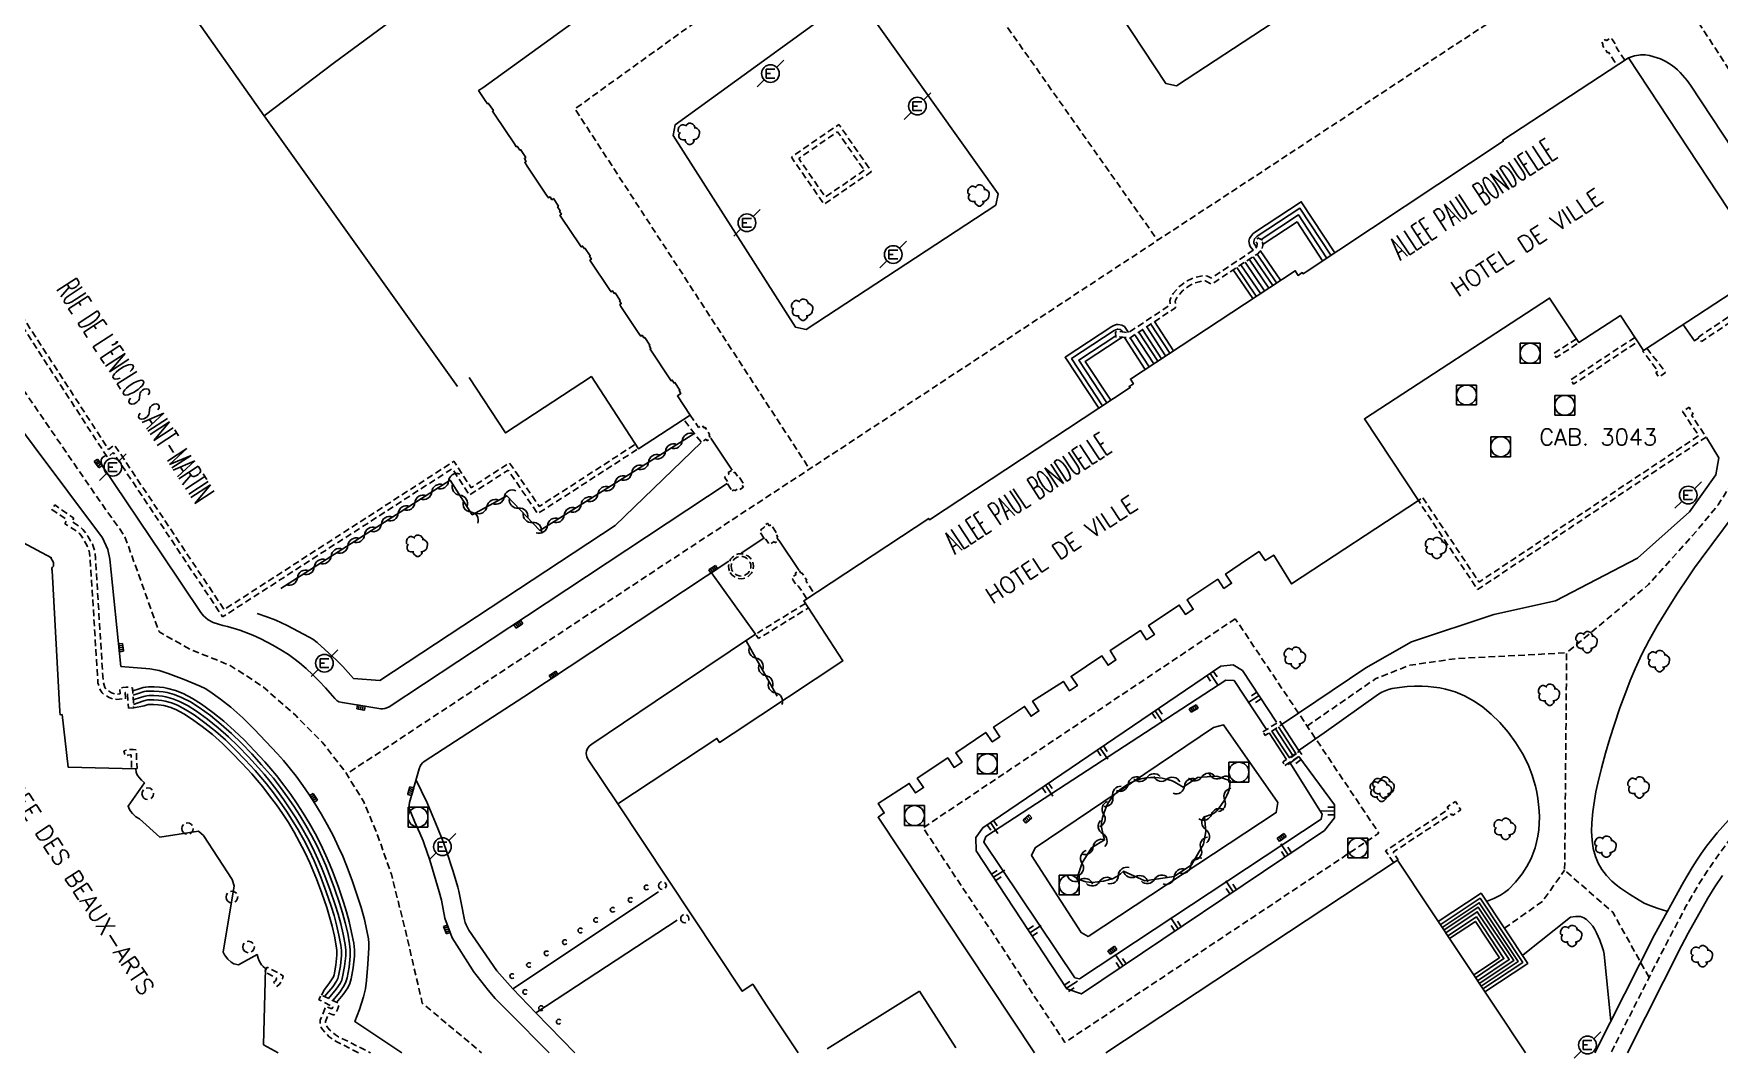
# Model space of a CAD drawing. Header units: millimetres. Extents: x 80000 to 81000, y 144000 to 145000.
# Drawn here: x 80402.8 to 80529.8, y 143999.6 to 144076.8 of the extents above; entities that cross this region are included whole.
import ezdxf
from ezdxf.enums import TextEntityAlignment as Align

# ---------------------------------------------------------------- set-up
doc = ezdxf.new("R2010")
doc.units = ezdxf.units.MM
doc.linetypes.add('DASHED', pattern=[0.75, 0.5, -0.25])
doc.layers.get('0').update_dxf_attribs({"linetype": 'CONTINUOUS'})
for name, color, linetype in [('W0001', 6, 'DASHED'), ('W0008', 7, 'CONTINUOUS'), ('W0100', 7, 'CONTINUOUS'), ('W0112', 1, 'DASHED'), ('W0211', 2, 'CONTINUOUS'), ('W0300', 7, 'CONTINUOUS'), ('W0310', 3, 'CONTINUOUS'), ('W0400', 7, 'CONTINUOUS'), ('W0420', 7, 'CONTINUOUS'), ('W0471', 7, 'CONTINUOUS'), ('W0984', 7, 'CONTINUOUS'), ('W0989', 7, 'CONTINUOUS')]:
    doc.layers.add(name, color=color, linetype=linetype)
doc.styles.get("Standard").update_dxf_attribs({"font": 'romans.shx', "width": 0.85})

# ---------------------------------------------------------------- blocks, each defined once
blk = doc.blocks.new('T300')
for p, q in [((-0.8, 0.51), (-0.86, 0.34)), ((-0.86, 0.34), (-0.86, 0.17)), ((-0.86, 0.17), (-0.74, 0.06)), ((-0.69, 0.63), (-0.8, 0.51)), ((-0.8, -0.06), (-0.74, 0.06)), ((-0.74, 0.06), (-0.69, 0.11)), ((-0.57, 0.69), (-0.69, 0.63)), ((-0.46, 0.69), (-0.57, 0.69)), ((-0.29, 0.63), (-0.46, 0.69)), ((-0.29, 0.63), (-0.17, 0.74)), ((-0.23, 0.57), (-0.29, 0.63)), ((-0.17, 0.74), (-0.06, 0.8)), ((-0.06, 0.8), (0.06, 0.8)), ((0.06, 0.8), (0.23, 0.74)), ((0.23, 0.74), (0.34, 0.63)), ((0.34, 0.63), (0.4, 0.51)), ((0.46, 0.46), (0.34, 0.46)), ((0.4, 0.51), (0.4, 0.46)), ((0.57, 0.4), (0.46, 0.46)), ((0.57, 0.4), (0.69, 0.29)), ((0.69, 0.29), (0.74, 0.17)), ((0.74, 0.06), (0.69, -0.17)), ((0.74, 0.17), (0.74, 0.06)), ((-0.8, -0.17), (-0.8, -0.06)), ((-0.8, -0.23), (-0.8, -0.17)), ((-0.74, -0.34), (-0.8, -0.23)), ((-0.69, -0.4), (-0.74, -0.34)), ((-0.51, -0.46), (-0.69, -0.4)), ((-0.4, -0.46), (-0.51, -0.46)), ((-0.4, -0.46), (-0.34, -0.46)), ((-0.34, -0.46), (-0.34, -0.4)), ((-0.34, -0.51), (-0.34, -0.46)), ((-0.29, -0.63), (-0.34, -0.51)), ((-0.17, -0.74), (-0.29, -0.63)), ((-0.06, -0.8), (-0.17, -0.74)), ((0.06, -0.8), (-0.06, -0.8)), ((0.17, -0.74), (0.06, -0.8)), ((0.23, -0.69), (0.17, -0.74)), ((0.29, -0.46), (0.23, -0.46)), ((0.29, -0.63), (0.23, -0.69)), ((0.46, -0.4), (0.29, -0.46)), ((0.34, -0.51), (0.29, -0.63)), ((0.34, -0.51), (0.34, -0.46)), ((0.57, -0.34), (0.46, -0.4)), ((0.63, -0.29), (0.57, -0.34)), ((0.69, -0.17), (0.63, -0.29))]:
    blk.add_line(p, q)
blk = doc.blocks.new('T420')
for p, q in [((0.75, 0.75), (-0.75, 0.75)), ((-0.75, 0.75), (-0.75, -0.75)), ((0.75, 0.75), (0.75, -0.75)), ((0.75, -0.75), (-0.75, -0.75))]:
    blk.add_line(p, q)
blk.add_ellipse((0, 0), major_axis=(-0.53, 0.53), ratio=1, start_param=3.926991, end_param=10.210176)
blk = doc.blocks.new('T400')
for p, q in [((-0.15, 0.3), (0.15, 0.3)), ((-0.15, -0.25), (-0.15, 0.3)), ((-0.15, 0.15), (0.15, 0.15)), ((-0.15, 0), (0.15, 0)), ((0.15, 0.3), (0.15, -0.25)), ((-0.15, -0.15), (0.15, -0.15)), ((-0.15, -0.25), (-0.15, -0.3)), ((-0.15, -0.3), (0.15, -0.3)), ((0.15, -0.3), (0.15, -0.25))]:
    blk.add_line(p, q)
blk = doc.blocks.new('T471')
for p, q in [((-0.333334, 0.333334), (-0.333334, -0.333334)), ((-0.333334, 0.333334), (0.333334, 0.333334)), ((-0.333334, 0), (0, 0)), ((0.500001, 0.500001), (1.000002, 1.000002)), ((-0.500001, -0.500001), (-1.000002, -1.000002)), ((-0.333334, -0.333334), (0.333334, -0.333334))]:
    blk.add_line(p, q)
blk.add_ellipse((0, 0), major_axis=(0.471405, 0.471405), ratio=1, start_param=5.4977871438, end_param=11.780972451)
blk = doc.blocks.new('t211o')
at = {"color": 0, "linetype": 'Continuous'}
for p, q in [((-0.29, 0.5), (-0.29, 0)), ((0, 1), (0, 0)), ((0.29, 0.5), (0.29, 0))]:
    blk.add_line(p, q, dxfattribs=at)
blk = doc.blocks.new('t310o')
at = {"color": 0, "linetype": 'Continuous'}
for centre, start, end in [((-0.5, 0.38), 216.8699, 323.1304), ((0.5, -0.37), 36.8699, 143.1303)]:
    blk.add_arc(centre, 0.625, start, end, dxfattribs=at)

msp = doc.modelspace()

# ---------------------------------------------------------------- linework, layer by layer
at = {"layer": 'W0001', "flags": 128}
for points in [[(80431.04, 144136.78), (80437.41, 144131.71), (80444.26, 144122.43), (80487.45, 144061.2)], [(80542.66, 144055.11), (80523.52, 144084.9), (80564.22, 144111.38), (80566.36, 144112.41), (80568.38, 144113.05), (80570.33, 144113.39), (80572.43, 144113.35), (80574.27, 144113.17), (80576.6, 144112.6), (80578.78, 144111.59), (80581.37, 144109.98), (80582.68, 144108.91), (80588.08, 144105.39), (80590.12, 144100.4), (80592.74, 144096.87), (80601.95, 144086.09), (80604.53, 144078.94), (80618.26, 144074.44), (80620.96, 144072.9), (80623.5, 144071.06), (80626.36, 144068.83), (80629.44, 144065.93), (80631.78, 144063.31), (80634.92, 144059.53), (80647.29, 144045.73), (80653.05, 144039.15), (80658.87, 144032.51), (80665.88, 144024.64), (80668.12, 144022.15), (80669.34, 144020.33), (80670.66, 144017.87), (80671.64, 144015.43), (80672.54, 144013.1), (80673.78, 144009.54), (80674.92, 144007.18), (80676.54, 144004.47), (80678.95, 144002.66), (80685.99, 144000)], [(80513.22, 144078.13), (80493.49, 144107.11), (80443.55, 144071.1), (80461.22, 144043.97)], [(80524.47, 144005.67), (80521.73, 144010.58), (80518.11, 144013.75), (80518.26, 144030.12), (80524.42, 144035.26), (80527.75, 144038.95), (80529.67, 144041.27), (80531.68, 144044.41), (80534.47, 144049.83), (80597.94, 144090.78)], [(80523.52, 144084.9), (80450.66, 144037.03), (80426.34, 144020.99)], [(80381.98, 144075.89), (80389.75, 144068.9), (80396.53, 144057.88), (80407.67, 144041.69), (80409.64, 144038.9), (80412.23, 144031.7), (80414.62, 144030.35), (80417.59, 144029.17), (80420, 144027.6), (80422.53, 144025.39), (80424.52, 144023.39), (80426.21, 144021.21), (80427.65, 144018.89), (80428.71, 144016.32), (80429.72, 144013.44), (80430.78, 144009.2), (80432.05, 144003.73), (80436.52, 144000)], [(80620.51, 144075.93), (80593.41, 144057.98), (80570.62, 144043.23), (80553.77, 144032.11), (80542.97, 144025.07), (80536.4, 144020.82), (80534.24, 144019.46), (80532.84, 144018.44), (80531.74, 144017.49), (80530.38, 144015.84), (80529.3, 144014.33), (80528.3, 144012.83), (80527.2, 144010.93), (80525.16, 144007.03), (80521.61, 144000)], [(80498.71, 144024.61), (80503.88, 144028.18), (80506.45, 144029.19), (80509.93, 144029.69), (80518.26, 144030.12)], [(80513.57, 144009.37), (80516.43, 144011.39), (80518.11, 144013.75)]]:
    msp.add_lwpolyline(points, dxfattribs=at)
msp.add_lwpolyline([(80493.3, 144032.69), (80469.78, 144016.94), (80480.46, 144000.77), (80504.12, 144016.53)], close=True, dxfattribs=at)
at = {"layer": 'W0008', "flags": 128}
for points in [[(80503.27, 144082.31), (80488.88, 144072.84), (80488.07, 144073.01), (80477.83, 144088.55), (80477.99, 144089.38), (80491.51, 144098.97), (80492.31, 144098.82), (80503.41, 144083.12)], [(80475.44, 144064.69), (80475.25, 144063.86), (80460.97, 144054.47), (80460.17, 144054.65), (80450.95, 144069.1), (80451.11, 144069.91), (80464.23, 144079.44), (80465.03, 144079.28)], [(80482.22, 144008.74), (80482.22, 144008.74), (80481.68, 144009.05), (80477.95, 144014.85), (80478.23, 144015.44), (80491.65, 144024.5), (80492.4, 144024.71), (80496.5, 144018.86), (80496.38, 144018.09)]]:
    msp.add_lwpolyline(points, close=True, dxfattribs=at)
for points in [[(80522.92, 144074.96), (80523.38, 144075.1), (80523.84, 144075.18), (80524.17, 144075.18), (80524.5, 144075.13), (80525.34, 144074.87), (80525.69, 144074.7), (80526.05, 144074.47), (80526.4, 144074.22), (80526.61, 144074.05), (80526.8, 144073.85), (80527.33, 144073.24), (80527.58, 144072.9), (80533.25, 144064.33)], [(80500.79, 144060.26), (80498.27, 144064.11), (80494.74, 144061.79), (80494.62, 144061.69), (80494.46, 144061.5), (80494.37, 144061.34), (80494.33, 144061.14), (80494.36, 144060.89), (80494.43, 144060.74), (80494.64, 144060.46)], [(80500.49, 144060.07), (80498.17, 144063.62), (80494.95, 144061.51), (80494.87, 144061.44), (80494.75, 144061.3), (80494.71, 144061.22), (80494.69, 144061.12), (80494.7, 144060.99), (80494.74, 144060.92), (80494.9, 144060.69)], [(80500.18, 144059.87), (80498.06, 144063.11), (80495.25, 144061.26)], [(80499.86, 144059.66), (80497.95, 144062.58), (80495.4, 144060.91), (80495.35, 144060.85)], [(80496.12, 144057.8), (80494.64, 144059.96)], [(80496.41, 144058), (80494.94, 144060.16)], [(80496.71, 144058.19), (80495.18, 144060.43)], [(80494.61, 144056.81), (80493.14, 144058.97)], [(80494.88, 144056.99), (80493.41, 144059.15)], [(80495.19, 144057.19), (80493.71, 144059.35)], [(80495.5, 144057.4), (80494.03, 144059.56)], [(80495.82, 144057.6), (80494.34, 144059.77)], [(80485.25, 144054.25), (80484.95, 144054.7), (80484.76, 144054.8), (80484.47, 144054.87), (80484.34, 144054.86), (80484.14, 144054.78), (80483.99, 144054.7), (80480.48, 144052.39), (80483.01, 144048.55)], [(80488.36, 144052.69), (80486.93, 144054.88)], [(80488.64, 144052.88), (80487.22, 144055.08)], [(80528.22, 144053.86), (80527.89, 144053.63), (80527.01, 144054.88)], [(80484.79, 144054.3), (80484.71, 144054.43), (80484.64, 144054.47), (80484.44, 144054.51), (80484.42, 144054.51), (80484.29, 144054.46), (80484.18, 144054.4), (80480.97, 144052.29), (80483.3, 144048.74)], [(80484.29, 144054.01), (80481.51, 144052.18), (80483.63, 144048.96)], [(80484.81, 144053.9), (80484.56, 144053.76), (80482, 144052.08), (80483.93, 144049.15)], [(80486.51, 144051.48), (80484.95, 144053.88)], [(80486.81, 144051.67), (80485.39, 144053.86)], [(80487.15, 144051.89), (80485.73, 144054.08)], [(80487.45, 144052.09), (80486.02, 144054.28)], [(80487.74, 144052.28), (80486.31, 144054.47)], [(80488.05, 144052.49), (80486.63, 144054.68)], [(80400.18, 144049.15), (80407.96, 144038.78), (80408.36, 144037.9), (80408.52, 144037.17), (80409.35, 144029.1), (80411.52, 144028.92), (80412.22, 144028.78), (80412.9, 144028.57), (80414.12, 144028.11), (80415.33, 144027.61), (80415.7, 144027.43), (80416.05, 144027.22), (80416.86, 144026.64), (80417.63, 144026.03), (80418.53, 144025.22), (80419.39, 144024.38), (80420.27, 144023.45), (80421.15, 144022.51), (80421.59, 144022.01), (80422.01, 144021.49), (80422.54, 144020.82), (80423.04, 144020.14), (80423.51, 144019.47), (80423.96, 144018.78), (80424.44, 144018), (80424.89, 144017.2), (80425.33, 144016.35), (80425.75, 144015.48), (80426.06, 144014.8), (80426.34, 144014.1), (80426.76, 144012.98), (80427.15, 144011.85), (80427.44, 144010.94), (80427.69, 144010.03), (80427.86, 144009.31), (80427.99, 144008.58), (80428.02, 144008.24), (80428.02, 144007.9), (80427.96, 144006.68), (80427.86, 144005.45), (80427.77, 144004.82), (80427.62, 144004.2), (80427.32, 144003.26), (80426.96, 144002.35), (80430.5, 144000)], [(80419.62, 144033.09), (80420.33, 144032.84), (80421.02, 144032.58), (80421.45, 144032.39), (80421.87, 144032.19), (80423.54, 144031.3), (80423.81, 144031.14), (80424.13, 144030.89), (80425.58, 144029.58), (80426.07, 144029.09), (80426.87, 144028.18), (80428.86, 144028.03), (80446.58, 144039.71), (80453.07, 144045.98)], [(80455.39, 144043.88), (80453.78, 144046.3)], [(80528.8, 144046.34), (80529.72, 144044.81), (80529.5, 144043.54), (80527.51, 144040.75), (80523.61, 144037.26), (80517.41, 144034.04), (80512.78, 144033.01), (80506.57, 144030.96), (80503.14, 144029), (80503.14, 144029), (80496.82, 144024.76)], [(80408.2, 144044.99), (80408.03, 144044.89), (80407.95, 144044.84), (80407.9, 144044.76), (80407.86, 144044.66), (80407.85, 144044.56), (80407.88, 144044.35), (80407.96, 144044.18), (80412.45, 144037.5), (80415.36, 144033.16), (80415.58, 144032.9), (80415.93, 144032.62), (80416.3, 144032.42), (80416.7, 144032.27), (80417.03, 144032.19), (80417.37, 144032.11), (80418.3, 144031.83), (80419.28, 144031.45), (80419.89, 144031.17), (80420.8, 144030.69), (80421.39, 144030.36), (80421.96, 144030), (80422.38, 144029.7), (80422.79, 144029.38), (80423.31, 144028.93), (80423.81, 144028.47), (80424.29, 144027.98), (80424.76, 144027.48), (80425.47, 144026.67), (80425.61, 144026.53), (80425.68, 144026.48), (80425.76, 144026.44), (80426.04, 144026.38), (80428.92, 144025.91), (80429.08, 144025.9), (80429.23, 144025.92), (80429.39, 144025.97), (80429.55, 144026.06), (80439.91, 144032.89), (80455.02, 144042.89)], [(80525.8, 144010.66), (80525.16, 144010.85), (80524.52, 144011.08), (80524.11, 144011.27), (80523.72, 144011.48), (80523, 144011.93), (80522.31, 144012.4), (80521.98, 144012.65), (80521.66, 144012.92), (80521.26, 144013.34), (80520.91, 144013.81), (80520.64, 144014.28), (80520.44, 144014.78), (80520.27, 144015.39), (80520.17, 144016.01), (80520.13, 144016.66), (80520.15, 144017.32), (80520.24, 144018.16), (80520.35, 144019), (80520.47, 144019.65), (80520.6, 144020.3), (80520.89, 144021.43), (80521.19, 144022.56), (80521.51, 144023.66), (80521.86, 144024.76), (80522.27, 144025.97), (80522.71, 144027.17), (80523.05, 144028.05), (80523.42, 144028.92), (80523.93, 144030.01), (80524.48, 144031.08), (80525.08, 144032.16), (80525.72, 144033.22), (80526.57, 144034.53), (80527.43, 144035.84), (80527.9, 144036.53), (80528.39, 144037.21), (80532.56, 144042.81)], [(80456.08, 144037.63), (80457.78, 144038.77)], [(80460.44, 144036.32), (80458.91, 144038.6)], [(80455.14, 144037.02), (80439.71, 144026.81), (80432.2, 144021.94), (80432.06, 144021.83), (80431.96, 144021.72), (80431.89, 144021.59), (80431.81, 144021.39), (80431.09, 144018.84), (80431.05, 144018.66), (80431.05, 144018.54), (80431.07, 144018.4), (80431.16, 144018.17), (80431.5, 144017.37), (80431.87, 144016.54), (80432.12, 144015.96), (80432.2, 144015.74), (80432.59, 144014.57), (80432.69, 144014.25), (80433.33, 144012.13), (80433.49, 144011.5), (80433.76, 144010.14), (80434.29, 144008.64), (80435.83, 144006.24), (80435.92, 144006.12), (80437.01, 144004.71), (80437.55, 144004.08), (80438.56, 144003.06), (80441.62, 144000)], [(80453.85, 144036.15), (80457.16, 144031.53), (80449.6, 144026.46), (80444.82, 144023.24), (80444.63, 144023.08), (80444.47, 144022.87), (80444.41, 144022.72), (80444.4, 144022.53), (80444.45, 144022.29), (80444.53, 144022.12), (80446.78, 144018.74)], [(80425.6, 144003.78), (80426.09, 144004.38), (80426.43, 144004.89), (80426.59, 144005.21), (80426.69, 144005.56), (80426.85, 144006.4), (80426.94, 144007.26), (80426.94, 144007.76), (80426.89, 144008.25), (80426.73, 144009.06), (80426.55, 144009.87), (80426.34, 144010.61), (80426.11, 144011.35), (80425.73, 144012.46), (80425.33, 144013.56), (80425.07, 144014.22), (80424.79, 144014.86), (80424.4, 144015.69), (80423.98, 144016.5), (80423.55, 144017.27), (80423.08, 144018.04), (80422.62, 144018.75), (80422.14, 144019.44), (80421.62, 144020.16), (80421.07, 144020.87), (80420.64, 144021.39), (80420.19, 144021.9), (80419.42, 144022.73), (80418.65, 144023.54), (80417.89, 144024.27), (80417.1, 144024.97), (80416.28, 144025.64), (80415.42, 144026.26), (80414.74, 144026.69), (80414.03, 144027.06), (80413.47, 144027.28), (80412.89, 144027.44), (80412.58, 144027.5), (80412.26, 144027.53), (80411.84, 144027.56), (80411.42, 144027.56), (80411.22, 144027.54), (80411.02, 144027.5), (80410.71, 144027.41), (80410.24, 144027.25)], [(80425.31, 144003.92), (80425.84, 144004.57), (80426.16, 144005.05), (80426.3, 144005.33), (80426.39, 144005.63), (80426.54, 144006.45), (80426.63, 144007.28), (80426.63, 144007.74), (80426.58, 144008.21), (80426.43, 144009), (80426.24, 144009.79), (80426.04, 144010.53), (80425.82, 144011.26), (80425.44, 144012.36), (80425.04, 144013.45), (80424.78, 144014.1), (80424.5, 144014.73), (80424.12, 144015.55), (80423.71, 144016.35), (80423.28, 144017.12), (80422.82, 144017.87), (80422.37, 144018.57), (80421.89, 144019.26), (80421.37, 144019.97), (80420.83, 144020.67), (80420.4, 144021.19), (80419.95, 144021.69), (80419.2, 144022.51), (80418.43, 144023.32), (80417.68, 144024.05), (80416.9, 144024.73), (80416.09, 144025.39), (80415.24, 144026.01), (80414.59, 144026.42), (80413.9, 144026.77), (80413.37, 144026.99), (80412.82, 144027.14), (80412.53, 144027.19), (80412.24, 144027.22), (80411.83, 144027.24), (80411.43, 144027.24), (80411.26, 144027.23), (80411.09, 144027.2), (80410.8, 144027.12), (80410.26, 144026.93)], [(80424.99, 144004.08), (80425.56, 144004.78), (80425.86, 144005.22), (80425.98, 144005.46), (80426.05, 144005.71), (80426.2, 144006.5), (80426.28, 144007.3), (80426.29, 144007.72), (80426.24, 144008.15), (80426.09, 144008.93), (80425.91, 144009.71), (80425.71, 144010.43), (80425.49, 144011.15), (80425.11, 144012.24), (80424.71, 144013.33), (80424.46, 144013.96), (80424.19, 144014.59), (80423.81, 144015.4), (80423.4, 144016.19), (80422.98, 144016.95), (80422.53, 144017.69), (80422.08, 144018.38), (80421.61, 144019.06), (80421.09, 144019.77), (80420.56, 144020.46), (80420.14, 144020.97), (80419.7, 144021.46), (80418.95, 144022.28), (80418.18, 144023.08), (80417.45, 144023.79), (80416.68, 144024.47), (80415.88, 144025.12), (80415.05, 144025.72), (80414.41, 144026.12), (80413.76, 144026.46), (80413.26, 144026.66), (80412.74, 144026.8), (80412.48, 144026.85), (80412.21, 144026.88), (80411.83, 144026.9), (80411.45, 144026.9), (80411.31, 144026.89), (80411.17, 144026.86), (80410.9, 144026.79), (80410.28, 144026.57)], [(80497.41, 144021.85), (80499.85, 144017.97), (80499.76, 144017.58), (80481.55, 144005.57), (80481.22, 144005.65), (80474.35, 144015.87), (80474.5, 144016.28), (80492.59, 144028.06), (80493.21, 144028.05), (80495.65, 144024.35)], [(80512.26, 144011.41), (80512.78, 144011.61), (80513.28, 144011.86), (80513.59, 144012.06), (80513.87, 144012.29), (80514.41, 144012.85), (80514.91, 144013.47), (80515.27, 144014.02), (80515.58, 144014.62), (80515.74, 144015.03), (80515.89, 144015.44), (80516, 144015.87), (80516.09, 144016.31), (80516.16, 144016.79), (80516.19, 144017.27), (80516.21, 144017.75), (80516.19, 144018.23), (80516.15, 144018.7), (80516.09, 144019.16), (80516.01, 144019.62), (80515.91, 144020.08), (80515.8, 144020.49), (80515.67, 144020.9), (80515.52, 144021.3), (80515.36, 144021.7), (80514.93, 144022.54), (80514.43, 144023.35), (80513.86, 144024.14), (80513.22, 144024.87), (80512.58, 144025.5), (80511.89, 144026.07), (80511.24, 144026.51), (80510.56, 144026.89), (80510.21, 144027.04), (80509.86, 144027.18), (80509.5, 144027.29), (80509.13, 144027.39), (80508.7, 144027.48), (80508.26, 144027.54), (80507.82, 144027.59), (80507.38, 144027.61), (80506.81, 144027.61), (80506.24, 144027.58), (80505.67, 144027.52), (80505.11, 144027.43), (80504.84, 144027.37), (80504.58, 144027.27), (80504.33, 144027.15), (80504.09, 144027.01), (80500, 144024.1), (80498.12, 144022.79)], [(80424.69, 144004.22), (80425.3, 144004.97), (80425.58, 144005.38), (80425.68, 144005.58), (80425.74, 144005.79), (80425.88, 144006.54), (80425.96, 144007.31), (80425.96, 144007.71), (80425.92, 144008.11), (80425.77, 144008.86), (80425.6, 144009.63), (80425.4, 144010.34), (80425.18, 144011.05), (80424.81, 144012.13), (80424.41, 144013.21), (80424.16, 144013.84), (80423.9, 144014.46), (80423.52, 144015.25), (80423.12, 144016.03), (80422.7, 144016.78), (80422.26, 144017.52), (80421.81, 144018.2), (80421.35, 144018.88), (80420.84, 144019.57), (80420.31, 144020.25), (80419.89, 144020.76), (80419.46, 144021.25), (80418.71, 144022.06), (80417.95, 144022.85), (80417.23, 144023.56), (80416.47, 144024.22), (80415.68, 144024.86), (80414.87, 144025.45), (80414.25, 144025.84), (80413.62, 144026.17), (80413.16, 144026.35), (80412.67, 144026.49), (80412.43, 144026.53), (80412.18, 144026.56), (80411.82, 144026.58), (80411.46, 144026.58), (80411.35, 144026.57), (80411.24, 144026.55), (80411, 144026.48), (80410.3, 144026.23)], [(80410.31, 144025.97), (80411.1, 144026.14), (80411.32, 144026.2), (80411.4, 144026.22), (80411.48, 144026.23), (80411.81, 144026.23), (80412.16, 144026.21), (80412.38, 144026.18), (80412.59, 144026.15), (80413.04, 144026.02), (80413.48, 144025.85), (80414.08, 144025.53), (80414.67, 144025.16), (80415.47, 144024.58), (80416.25, 144023.96), (80416.99, 144023.3), (80417.7, 144022.6), (80418.45, 144021.82), (80419.2, 144021.01), (80419.62, 144020.53), (80420.03, 144020.03), (80420.55, 144019.36), (80421.06, 144018.67), (80421.52, 144018.01), (80421.96, 144017.33), (80422.4, 144016.61), (80422.81, 144015.87), (80423.2, 144015.1), (80423.57, 144014.31), (80423.84, 144013.71), (80424.08, 144013.09), (80424.48, 144012.01), (80424.85, 144010.94), (80425.07, 144010.24), (80425.25, 144009.54), (80425.43, 144008.79), (80425.57, 144008.05), (80425.61, 144007.69), (80425.61, 144007.34), (80425.53, 144006.59), (80425.4, 144005.87), (80425.35, 144005.71), (80425.27, 144005.56), (80425.02, 144005.18), (80424.68, 144004.76), (80424.47, 144004.33)], [(80496.32, 144024.4), (80497.63, 144022.38)], [(80496.56, 144024.55), (80497.87, 144022.54)], [(80496.81, 144024.72), (80498.12, 144022.71)], [(80495.85, 144024.09), (80497.16, 144022.08)], [(80496.06, 144024.23), (80497.37, 144022.22)], [(80431.58, 144020.52), (80432.39, 144018.87), (80432.41, 144018.82), (80433.04, 144017.32), (80433.5, 144016.21), (80433.68, 144015.77), (80433.86, 144015.26), (80434.37, 144013.65), (80434.72, 144012.47), (80434.8, 144012.16), (80434.85, 144011.91), (80435.06, 144010.9), (80435.15, 144010.39), (80435.23, 144010), (80435.28, 144009.81), (80435.35, 144009.62), (80435.45, 144009.42), (80435.56, 144009.23), (80437.66, 144006.16), (80438.86, 144004.8), (80440.6, 144003), (80443.55, 144000)], [(80529.99, 144013.36), (80529.43, 144012.5), (80528.9, 144011.63), (80527.41, 144009), (80526.91, 144008.06), (80522.85, 144000)], [(80438.86, 144004.8), (80449.84, 144012.12)], [(80512.1, 144004.58), (80515.33, 144006.73), (80511.81, 144012.01), (80508.59, 144009.87)], [(80511.95, 144004.81), (80514.95, 144006.8), (80511.74, 144011.64), (80508.74, 144009.64)], [(80511.82, 144005.01), (80514.62, 144006.87), (80511.67, 144011.3), (80508.87, 144009.44)], [(80511.68, 144005.22), (80514.27, 144006.94), (80511.6, 144010.96), (80509.01, 144009.24)], [(80511.54, 144005.42), (80513.93, 144007.01), (80511.53, 144010.62), (80509.15, 144009.03)], [(80440.6, 144003), (80451.25, 144009.99)], [(80511.39, 144005.65), (80513.54, 144007.09), (80511.46, 144010.23), (80509.3, 144008.8)], [(80511.26, 144005.86), (80513.21, 144007.15), (80511.39, 144009.89), (80509.44, 144008.59)], [(80514.99, 144007.36), (80518.54, 144010.2), (80518.92, 144010.26), (80519.31, 144010.25), (80519.55, 144010.17), (80519.76, 144010.03), (80520, 144009.79), (80520.23, 144009.52), (80520.39, 144009.28), (80520.52, 144009.02), (80520.76, 144008.47), (80520.97, 144007.91), (80521.04, 144007.67), (80521.08, 144007.42), (80521.59, 144002.37)]]:
    msp.add_lwpolyline(points, dxfattribs=at)
msp.add_lwpolyline([(80520.38, 144000), (80524.87, 144008.87), (80527.06, 144012.85, -0.11444), (80533.85, 144020.44, -0.005265)], format="xyb", dxfattribs=at)
at = {"layer": 'W0100'}
for p, q in [((80462.54, 144000.3), (80469.5, 144004.64)), ((80469.5, 144004.64), (80472.24, 144000.37))]:
    msp.add_line(p, q, dxfattribs=at)
for points in [[(80415.09, 144102.91), (80405.22, 144089.71), (80410.18, 144084.74), (80420.13, 144070.59)], [(80439.78, 144096.6), (80434.19, 144088.64), (80439.66, 144085.1), (80425.43, 144074.6), (80420.13, 144070.59), (80434.71, 144050.19)]]:
    msp.add_lwpolyline(points, dxfattribs=at)
at = {"layer": 'W0100', "flags": 128}
for points in [[(80435.57, 144050.87), (80438.32, 144046.69), (80444.79, 144050.94), (80448.33, 144045.5), (80452.24, 144048.04), (80451.27, 144049.48), (80451.54, 144049.67), (80451.4, 144049.88), (80451.46, 144049.92), (80451.08, 144050.49), (80451.02, 144050.45), (80450.88, 144050.67), (80450.79, 144050.62), (80450.7, 144050.76), (80449.31, 144052.86), (80449.21, 144053), (80449.28, 144053.06), (80449.15, 144053.27), (80449.2, 144053.31), (80448.81, 144053.89), (80448.75, 144053.85), (80448.61, 144054.05), (80448.51, 144053.98), (80448.42, 144054.11), (80447.02, 144056.22), (80446.93, 144056.36), (80447.04, 144056.43), (80446.9, 144056.63), (80446.95, 144056.67), (80446.57, 144057.24), (80446.51, 144057.2), (80446.38, 144057.4), (80446.27, 144057.33), (80446.16, 144057.49), (80444.78, 144059.56), (80444.68, 144059.71), (80444.79, 144059.79), (80444.65, 144060), (80444.7, 144060.04), (80444.33, 144060.59), (80444.28, 144060.56), (80444.13, 144060.77), (80444.02, 144060.7), (80443.93, 144060.85), (80442.52, 144062.95), (80442.42, 144063.09), (80442.53, 144063.17), (80442.39, 144063.38), (80442.45, 144063.42), (80442.24, 144063.72), (80442.31, 144063.77), (80441.93, 144064.34), (80441.82, 144064.26), (80441.68, 144064.47), (80441.56, 144064.39), (80441.36, 144064.68), (80441.36, 144064.68), (80439.96, 144066.79), (80439.77, 144067.08), (80439.88, 144067.15), (80439.74, 144067.37), (80439.85, 144067.44), (80439.46, 144068.04), (80439.4, 144067.99), (80439.19, 144068.29), (80439.13, 144068.25), (80438.99, 144068.47), (80437.49, 144070.7), (80437.34, 144070.92), (80437.41, 144070.97), (80437.02, 144071.53), (80436.96, 144071.49), (80436.79, 144071.74), (80436.29, 144072.48), (80436.6, 144072.69), (80460.9, 144090.26)], [(80469.34, 144020.68), (80471.64, 144022.2), (80472.11, 144021.49), (80472.71, 144021.89), (80472.24, 144022.6), (80472.24, 144022.6), (80474.5, 144024.13), (80474.99, 144023.41), (80475.57, 144023.8), (80475.09, 144024.53), (80475.09, 144024.53), (80477.43, 144026.08), (80477.92, 144025.34), (80478.51, 144025.75), (80478.03, 144026.48), (80480.35, 144027.97), (80480.8, 144027.26), (80481.4, 144027.66), (80480.93, 144028.35), (80480.93, 144028.35), (80483.25, 144029.89), (80483.71, 144029.19), (80484.3, 144029.59), (80483.86, 144030.29), (80483.86, 144030.29), (80486.16, 144031.8), (80486.61, 144031.11), (80487.2, 144031.5), (80486.76, 144032.19), (80489.07, 144033.72), (80489.54, 144033.02), (80490.13, 144033.41), (80489.66, 144034.12), (80489.8, 144034.21), (80491.98, 144035.66), (80492.44, 144034.97), (80493.02, 144035.37), (80492.57, 144036.06), (80494.22, 144037.17), (80495.09, 144037.75), (80495.56, 144037.07), (80496.2, 144037.49), (80497.54, 144035.32), (80507.09, 144041.59), (80503.03, 144047.74), (80516.98, 144056.85), (80519.19, 144053.49), (80522.31, 144055.54), (80524.05, 144052.91), (80533.42, 144059.03), (80522.92, 144074.96), (80513.44, 144068.75), (80513.49, 144068.66), (80498.63, 144058.83), (80498.4, 144058.68), (80498.34, 144058.77), (80498.03, 144058.56), (80497.81, 144058.91), (80485.4, 144050.74), (80485.62, 144050.39), (80485.31, 144050.19), (80485.31, 144050.2), (80485.38, 144050.1), (80485.3, 144050.05), (80470.25, 144040.15), (80470.2, 144040.25), (80460.79, 144034.03), (80460.79, 144034.03), (80463.74, 144029.53), (80463.74, 144029.53), (80455.47, 144024.05), (80455.47, 144024.05), (80454.44, 144023.37), (80454.25, 144023.67), (80446.78, 144018.74), (80456.16, 144004.63), (80456.94, 144005.15), (80458.01, 144003.54), (80460.36, 144000)], [(80421.2, 144000), (80420.1, 144000.6), (80420.25, 144006.34), (80420.06, 144006.5), (80419.95, 144006.62), (80419.87, 144006.75), (80419.77, 144006.92), (80419.68, 144007.11), (80419.6, 144007.39), (80418.21, 144006.61), (80417.86, 144006.7), (80417.66, 144006.82), (80417.4, 144007.05), (80417.22, 144007.26), (80417.14, 144007.37), (80417.05, 144007.57), (80417.88, 144012.57), (80417.72, 144013.04), (80415.56, 144016.36), (80415.19, 144016.7), (80412.29, 144016.23), (80410.75, 144017.61), (80410.48, 144017.78), (80410.34, 144017.9), (80410.21, 144018.03), (80410.09, 144018.17), (80409.99, 144018.33), (80409.94, 144018.45), (80409.89, 144018.57), (80411.12, 144020.32), (80410.89, 144020.53), (80410.74, 144020.7), (80410.63, 144020.86), (80410.55, 144020.98), (80410.49, 144021.13), (80410.46, 144021.39), (80405.37, 144021.52), (80405.37, 144021.52), (80404.91, 144025.47), (80404.76, 144025.46), (80404.74, 144025.7), (80404.16, 144036.33), (80404.15, 144036.4), (80404.15, 144036.46), (80404.15, 144036.49), (80404.19, 144036.57), (80404.22, 144036.61), (80404.28, 144036.66), (80404.27, 144036.92), (80404.06, 144037.28), (80404.1, 144037.26), (80404.11, 144037.29), (80400.87, 144039.02)], [(80478.16, 144000), (80466.39, 144017.74), (80466.39, 144017.74), (80466.85, 144018.06), (80466.39, 144018.77), (80468.74, 144020.29), (80469.21, 144019.57), (80469.81, 144019.97), (80469.34, 144020.68), (80469.35, 144020.68)], [(80515.15, 144000), (80505.51, 144014.5), (80483.54, 144000)]]:
    msp.add_lwpolyline(points, dxfattribs=at)
at = {"layer": 'W0112', "flags": 128}
for points in [[(80522.64, 144074.77), (80521.98, 144075.76), (80522.04, 144075.81), (80521.67, 144076.38), (80521.6, 144076.33), (80521.54, 144076.43), (80521.25, 144076.23), (80521.18, 144076.34), (80520.89, 144076.14), (80521.02, 144075.94), (80520.96, 144075.9), (80521.34, 144075.33), (80521.41, 144075.38), (80521.46, 144075.3), (80522.06, 144074.39)], [(80396.54, 144063.77), (80408.42, 144045.44), (80408.87, 144045.78), (80417.12, 144033.38), (80434.43, 144044.55), (80435.73, 144042.56), (80438.62, 144044.44), (80440.86, 144041.15), (80448.12, 144045.84)], [(80396.21, 144063.55), (80408.32, 144044.86), (80408.77, 144045.21), (80417.01, 144032.83), (80434.31, 144044), (80435.61, 144042.01), (80438.51, 144043.89), (80440.75, 144040.61), (80448.33, 144045.5)], [(80533.15, 144058.85), (80533.78, 144057.88), (80533.84, 144057.91), (80534.23, 144057.33), (80534.16, 144057.28), (80534.23, 144057.17), (80533.92, 144056.96), (80533.98, 144056.88), (80533.71, 144056.73), (80533.71, 144056.73), (80533.53, 144057.01), (80528.42, 144053.58), (80528.19, 144053.91), (80533.54, 144057.5), (80532.81, 144058.63)], [(80519, 144053.78), (80517.29, 144052.67), (80517.48, 144052.38), (80519.19, 144053.49)], [(80523.4, 144053.89), (80518.56, 144050.7), (80518.78, 144050.37), (80523.62, 144053.56)], [(80524.31, 144053.08), (80525.37, 144051.69), (80525.71, 144051.23), (80525.2, 144050.9), (80524.98, 144051.23), (80525.14, 144051.33), (80525.05, 144051.45), (80523.98, 144052.86), (80524.05, 144052.91)], [(80452.24, 144048.04), (80452.74, 144047.3), (80452.87, 144047.1), (80453.13, 144047.27), (80453.27, 144047.07), (80453.27, 144047.06), (80453.35, 144047.12), (80453.72, 144046.55), (80453.65, 144046.5), (80453.78, 144046.3), (80453.51, 144046.1), (80453.43, 144046.22), (80453.07, 144045.98), (80451.74, 144047.72)], [(80455.6, 144043.73), (80455.52, 144043.68)], [(80458.32, 144039.77), (80458.19, 144039.69)], [(80461.03, 144034.19), (80460.42, 144035.1), (80460.37, 144035.18), (80460.3, 144035.13), (80459.93, 144035.68), (80459.99, 144035.73), (80459.92, 144035.83), (80460.22, 144036.03), (80460.15, 144036.13), (80460.44, 144036.32), (80460.58, 144036.12), (80460.64, 144036.16), (80461.01, 144035.6), (80460.95, 144035.56), (80461, 144035.48), (80461.6, 144034.56)], [(80460.64, 144036.16), (80460.58, 144036.12)], [(80460.91, 144033.84), (80457.16, 144031.53), (80457.37, 144031.19), (80461.12, 144033.5)], [(80410.46, 144021.39), (80410.56, 144021.41), (80410.5, 144022.81), (80410.26, 144022.84), (80410.01, 144022.83), (80409.79, 144022.81), (80409.57, 144022.75), (80409.67, 144022.36), (80409.86, 144022.41), (80410.04, 144022.44), (80410.12, 144022.44), (80410.16, 144021.39)], [(80505.23, 144014.31), (80504.62, 144015.21), (80509.36, 144018.34), (80509.36, 144018.34), (80509.25, 144018.5), (80509.88, 144018.92), (80510.3, 144018.29), (80509.67, 144017.87), (80509.58, 144018), (80509.43, 144017.9), (80505.18, 144015.1), (80505.56, 144014.54), (80505.51, 144014.5)], [(80427.25, 144000), (80425.56, 144000.85), (80425.29, 144001.01), (80425.04, 144001.2), (80424.77, 144001.46), (80424.53, 144001.74), (80424.44, 144001.89), (80424.38, 144002.06), (80424.36, 144002.24), (80424.37, 144002.44), (80424.79, 144003.48), (80425.24, 144003.31), (80425.3, 144003.43), (80425.32, 144003.47), (80424.26, 144003.99), (80424.43, 144004.35), (80425.79, 144003.69), (80425.74, 144003.47), (80425.67, 144003.26), (80425.54, 144003.04), (80425.38, 144002.83), (80425.02, 144002.97), (80424.76, 144002.35), (80424.76, 144002.25), (80424.77, 144002.16), (80424.81, 144002.06), (80424.86, 144001.98), (80425.07, 144001.73), (80425.3, 144001.51), (80425.52, 144001.34), (80425.75, 144001.2), (80428.14, 144000)]]:
    msp.add_lwpolyline(points, dxfattribs=at)
for points in [[(80465.89, 144066.38), (80462.32, 144063.91), (80459.86, 144067.46), (80463.43, 144069.93)], [(80465.34, 144066.48), (80462.42, 144064.46), (80460.42, 144067.36), (80463.33, 144069.38)], [(80495.35, 144061.22), (80494.99, 144061.38), (80494.85, 144061.06), (80494.92, 144061.01), (80494.95, 144060.95), (80494.95, 144060.85), (80494.93, 144060.76), (80494.89, 144060.68), (80494.82, 144060.58), (80494.75, 144060.52), (80494.65, 144060.45), (80491.5, 144058.36), (80491.21, 144058.51), (80491.03, 144058.54), (80490.69, 144058.51), (80490.48, 144058.46), (80490.13, 144058.35), (80489.95, 144058.28), (80489.71, 144058.17), (80489.49, 144058.03), (80489.29, 144057.88), (80489.05, 144057.68), (80488.86, 144057.47), (80488.63, 144057.2), (80488.55, 144057.08), (80488.42, 144056.82), (80488.37, 144056.64), (80488.39, 144056.33), (80485.25, 144054.25), (80484.62, 144054.32), (80484.28, 144054.31), (80484.29, 144053.91), (80484.61, 144053.92), (80485.35, 144053.84), (80488.8, 144056.12), (80488.78, 144056.59), (80488.8, 144056.68), (80488.9, 144056.87), (80488.96, 144056.96), (80489.16, 144057.21), (80489.33, 144057.39), (80489.54, 144057.57), (80489.71, 144057.7), (80489.9, 144057.81), (80490.11, 144057.92), (80490.26, 144057.98), (80490.58, 144058.08), (80490.75, 144058.11), (80491.02, 144058.14), (80491.09, 144058.13), (80491.52, 144057.9), (80494.86, 144060.11), (80495, 144060.19), (80495.13, 144060.32), (80495.24, 144060.47), (80495.31, 144060.62), (80495.36, 144060.81), (80495.35, 144061.05), (80495.31, 144061.12)], [(80507.42, 144041.81), (80511.66, 144035.45), (80514.11, 144037.08), (80514.11, 144037.08), (80528.21, 144046.48), (80527.11, 144048.13), (80527.11, 144048.13), (80527.11, 144048.13), (80527, 144048.3), (80527.48, 144048.62), (80527.78, 144048.11), (80527.66, 144048.03), (80528.77, 144046.37), (80514.1, 144036.59), (80511.55, 144034.89), (80507.09, 144041.59)], [(80455.39, 144042.32), (80455.53, 144042.41), (80455.6, 144042.32), (80455.9, 144042.52), (80455.97, 144042.42), (80456.24, 144042.6), (80456.11, 144042.8), (80456.24, 144042.9), (80455.87, 144043.46), (80455.79, 144043.42), (80455.6, 144043.73), (80455.52, 144043.68), (80455.39, 144043.88), (80455.1, 144043.71), (80455.17, 144043.6), (80454.81, 144043.36), (80455.1, 144042.93), (80455.02, 144042.89)], [(80409.91, 144025.95), (80410.31, 144025.97), (80410.23, 144027.48), (80409.99, 144027.53), (80409.75, 144027.54), (80409.5, 144027.52), (80409.26, 144027.45), (80409.28, 144027.03), (80409.04, 144027.01), (80408.86, 144027.04), (80408.64, 144027.12), (80408.37, 144027.27), (80408.24, 144027.38), (80408.14, 144027.51), (80408.01, 144027.94), (80407.43, 144037.24), (80407.39, 144037.73), (80407.31, 144038.02), (80407.2, 144038.3), (80407.06, 144038.56), (80406.86, 144038.9), (80406.64, 144039.23), (80406.48, 144039.42), (80406.3, 144039.59), (80405.65, 144040), (80405.79, 144040.27), (80404.37, 144041.26), (80404.14, 144040.93), (80405.27, 144040.15), (80405.12, 144039.85), (80406.05, 144039.27), (80406.19, 144039.14), (80406.32, 144038.99), (80406.52, 144038.69), (80406.71, 144038.37), (80406.83, 144038.13), (80406.93, 144037.89), (80406.99, 144037.66), (80407.03, 144037.21), (80407.62, 144027.86), (80407.78, 144027.34), (80407.94, 144027.1), (80408.14, 144026.94), (80408.47, 144026.75), (80408.76, 144026.65), (80409.03, 144026.61), (80409.7, 144026.67), (80409.67, 144027.13), (80409.76, 144027.14), (80409.85, 144027.14)], [(80457.86, 144038.65), (80457.92, 144038.69), (80458.13, 144038.38), (80458.2, 144038.43), (80458.27, 144038.32), (80458.56, 144038.51), (80458.63, 144038.42), (80458.91, 144038.59), (80458.89, 144038.61), (80458.9, 144038.61), (80458.77, 144038.8), (80458.84, 144038.84), (80458.84, 144038.84), (80458.63, 144039.16), (80458.7, 144039.2), (80458.32, 144039.77), (80458.19, 144039.69), (80458.05, 144039.89), (80457.78, 144039.7), (80457.84, 144039.6), (80457.54, 144039.39), (80457.61, 144039.3), (80457.48, 144039.21)], [(80455.2, 144036.29), (80455.14, 144036.46), (80455.13, 144036.65), (80455.14, 144036.83), (80455.2, 144037), (80455.28, 144037.17), (80455.4, 144037.31), (80455.54, 144037.43), (80455.7, 144037.51), (80455.88, 144037.57), (80456.06, 144037.59), (80456.25, 144037.57), (80456.42, 144037.51), (80456.58, 144037.43), (80456.73, 144037.31), (80456.84, 144037.17), (80456.93, 144037.01), (80456.98, 144036.83), (80457, 144036.65), (80456.98, 144036.47), (80456.93, 144036.29), (80456.85, 144036.13), (80456.73, 144035.99), (80456.59, 144035.87), (80456.42, 144035.78), (80456.25, 144035.73), (80456.07, 144035.71), (80455.88, 144035.73), (80455.71, 144035.78), (80455.54, 144035.87), (80455.4, 144035.98), (80455.28, 144036.12)], [(80455.38, 144036.36), (80455.34, 144036.5), (80455.33, 144036.65), (80455.34, 144036.79), (80455.38, 144036.93), (80455.45, 144037.06), (80455.54, 144037.17), (80455.65, 144037.26), (80455.78, 144037.33), (80455.92, 144037.37), (80456.06, 144037.38), (80456.21, 144037.37), (80456.34, 144037.33), (80456.47, 144037.26), (80456.58, 144037.17), (80456.68, 144037.06), (80456.74, 144036.93), (80456.79, 144036.79), (80456.8, 144036.65), (80456.79, 144036.51), (80456.75, 144036.37), (80456.68, 144036.24), (80456.59, 144036.13), (80456.47, 144036.04), (80456.35, 144035.97), (80456.21, 144035.92), (80456.07, 144035.91), (80455.92, 144035.92), (80455.78, 144035.97), (80455.66, 144036.03), (80455.54, 144036.13), (80455.45, 144036.24)], [(80495.38, 144024.16), (80496.64, 144024.97), (80496.81, 144024.72), (80495.55, 144023.9)], [(80497.04, 144021.64), (80498.31, 144022.46), (80498.14, 144022.72), (80496.87, 144021.9)], [(80410.97, 144019.34), (80410.93, 144019.51), (80410.97, 144019.68), (80411.06, 144019.82), (80411.2, 144019.92), (80411.37, 144019.95), (80411.54, 144019.92), (80411.68, 144019.82), (80411.78, 144019.68), (80411.81, 144019.51), (80411.78, 144019.34), (80411.68, 144019.2), (80411.54, 144019.1), (80411.37, 144019.07), (80411.21, 144019.1), (80411.06, 144019.2)], [(80413.96, 144016.72), (80413.93, 144016.88), (80413.96, 144017.05), (80414.06, 144017.19), (80414.2, 144017.28), (80414.36, 144017.31), (80414.52, 144017.28), (80414.66, 144017.19), (80414.76, 144017.05), (80414.79, 144016.88), (80414.76, 144016.72), (80414.66, 144016.58), (80414.53, 144016.49), (80414.36, 144016.45), (80414.2, 144016.49), (80414.06, 144016.58)], [(80449.87, 144012.48), (80449.85, 144012.59), (80449.87, 144012.7), (80449.94, 144012.8), (80450.03, 144012.86), (80450.14, 144012.89), (80450.26, 144012.86), (80450.35, 144012.8), (80450.41, 144012.71), (80450.44, 144012.59), (80450.41, 144012.48), (80450.35, 144012.39), (80450.26, 144012.32), (80450.14, 144012.3), (80450.03, 144012.32), (80449.94, 144012.38)], [(80417.3, 144011.55), (80417.27, 144011.72), (80417.3, 144011.89), (80417.39, 144012.03), (80417.54, 144012.13), (80417.7, 144012.16), (80417.87, 144012.13), (80418.02, 144012.04), (80418.11, 144011.89), (80418.15, 144011.72), (80418.11, 144011.56), (80418.02, 144011.41), (80417.87, 144011.32), (80417.71, 144011.28), (80417.54, 144011.32), (80417.39, 144011.41)], [(80447.58, 144011.44), (80447.57, 144011.51), (80447.58, 144011.57), (80447.62, 144011.63), (80447.68, 144011.67), (80447.75, 144011.68), (80447.81, 144011.67), (80447.87, 144011.63), (80447.91, 144011.57), (80447.92, 144011.51), (80447.91, 144011.44), (80447.87, 144011.38), (80447.81, 144011.34), (80447.75, 144011.33), (80447.68, 144011.34), (80447.62, 144011.38)], [(80448.78, 144012.38), (80448.76, 144012.45), (80448.78, 144012.52), (80448.82, 144012.58), (80448.87, 144012.62), (80448.94, 144012.63), (80449.01, 144012.62), (80449.07, 144012.58), (80449.11, 144012.52), (80449.12, 144012.45), (80449.11, 144012.38), (80449.07, 144012.33), (80449.01, 144012.29), (80448.94, 144012.27), (80448.87, 144012.29), (80448.82, 144012.33)], [(80446.23, 144010.7), (80446.21, 144010.77), (80446.23, 144010.83), (80446.27, 144010.89), (80446.32, 144010.93), (80446.39, 144010.94), (80446.46, 144010.93), (80446.52, 144010.89), (80446.56, 144010.83), (80446.57, 144010.77), (80446.56, 144010.7), (80446.52, 144010.64), (80446.46, 144010.6), (80446.39, 144010.59), (80446.32, 144010.6), (80446.27, 144010.64)], [(80451.54, 144009.98), (80451.52, 144010.1), (80451.54, 144010.22), (80451.61, 144010.32), (80451.71, 144010.39), (80451.83, 144010.41), (80451.95, 144010.39), (80452.05, 144010.32), (80452.11, 144010.22), (80452.14, 144010.1), (80452.12, 144009.98), (80452.05, 144009.88), (80451.95, 144009.81), (80451.83, 144009.79), (80451.71, 144009.81), (80451.61, 144009.88)], [(80443.8, 144009.14), (80443.79, 144009.2), (80443.8, 144009.27), (80443.84, 144009.33), (80443.89, 144009.37), (80443.96, 144009.38), (80444.03, 144009.37), (80444.09, 144009.33), (80444.13, 144009.27), (80444.14, 144009.2), (80444.13, 144009.14), (80444.09, 144009.08), (80444.03, 144009.04), (80443.96, 144009.03), (80443.89, 144009.04), (80443.84, 144009.08)], [(80444.98, 144009.92), (80444.97, 144009.99), (80444.98, 144010.06), (80445.02, 144010.12), (80445.08, 144010.16), (80445.14, 144010.17), (80445.21, 144010.16), (80445.27, 144010.12), (80445.31, 144010.06), (80445.32, 144009.99), (80445.31, 144009.92), (80445.27, 144009.87), (80445.21, 144009.83), (80445.14, 144009.82), (80445.08, 144009.83), (80445.02, 144009.87)], [(80418.56, 144007.79), (80418.53, 144007.96), (80418.56, 144008.13), (80418.65, 144008.27), (80418.8, 144008.36), (80418.96, 144008.4), (80419.13, 144008.36), (80419.27, 144008.27), (80419.37, 144008.13), (80419.4, 144007.96), (80419.37, 144007.79), (80419.27, 144007.65), (80419.13, 144007.56), (80418.96, 144007.52), (80418.8, 144007.56), (80418.66, 144007.65)], [(80442.64, 144008.26), (80442.62, 144008.33), (80442.64, 144008.4), (80442.67, 144008.45), (80442.73, 144008.49), (80442.8, 144008.51), (80442.87, 144008.49), (80442.92, 144008.45), (80442.96, 144008.4), (80442.98, 144008.33), (80442.96, 144008.26), (80442.92, 144008.2), (80442.87, 144008.17), (80442.8, 144008.15), (80442.73, 144008.16), (80442.67, 144008.2)], [(80439.93, 144006.54), (80439.91, 144006.6), (80439.93, 144006.67), (80439.97, 144006.73), (80440.02, 144006.77), (80440.09, 144006.78), (80440.16, 144006.77), (80440.22, 144006.73), (80440.25, 144006.67), (80440.27, 144006.6), (80440.26, 144006.54), (80440.22, 144006.48), (80440.16, 144006.44), (80440.09, 144006.43), (80440.02, 144006.44), (80439.97, 144006.48)], [(80441.25, 144007.41), (80441.24, 144007.48), (80441.25, 144007.55), (80441.29, 144007.61), (80441.35, 144007.65), (80441.42, 144007.66), (80441.48, 144007.65), (80441.54, 144007.61), (80441.58, 144007.55), (80441.59, 144007.48), (80441.58, 144007.41), (80441.54, 144007.36), (80441.48, 144007.32), (80441.42, 144007.3), (80441.35, 144007.32), (80441.29, 144007.36)], [(80420.84, 144005.28), (80420.99, 144005.42), (80421.08, 144005.55), (80421.1, 144005.59), (80420.17, 144006.1), (80420.36, 144006.45), (80421.56, 144005.8), (80421.52, 144005.57), (80421.44, 144005.36), (80421.29, 144005.15), (80421.1, 144004.98)], [(80438.66, 144005.7), (80438.65, 144005.77), (80438.66, 144005.84), (80438.7, 144005.89), (80438.76, 144005.93), (80438.83, 144005.95), (80438.89, 144005.93), (80438.95, 144005.89), (80438.99, 144005.84), (80439, 144005.77), (80438.99, 144005.7), (80438.95, 144005.64), (80438.89, 144005.61), (80438.83, 144005.59), (80438.76, 144005.61), (80438.7, 144005.64)], [(80439.64, 144004.51), (80439.63, 144004.58), (80439.64, 144004.65), (80439.68, 144004.7), (80439.74, 144004.74), (80439.81, 144004.76), (80439.87, 144004.74), (80439.93, 144004.7), (80439.97, 144004.65), (80439.98, 144004.58), (80439.97, 144004.51), (80439.93, 144004.45), (80439.88, 144004.42), (80439.81, 144004.4), (80439.74, 144004.42), (80439.68, 144004.45)], [(80440.84, 144003.29), (80440.83, 144003.35), (80440.84, 144003.42), (80440.88, 144003.48), (80440.94, 144003.52), (80441, 144003.53), (80441.07, 144003.52), (80441.13, 144003.48), (80441.17, 144003.42), (80441.18, 144003.35), (80441.17, 144003.29), (80441.13, 144003.23), (80441.07, 144003.19), (80441.01, 144003.18), (80440.94, 144003.19), (80440.88, 144003.23)], [(80442.17, 144002.27), (80442.16, 144002.34), (80442.17, 144002.41), (80442.21, 144002.46), (80442.27, 144002.5), (80442.34, 144002.52), (80442.4, 144002.5), (80442.46, 144002.47), (80442.5, 144002.41), (80442.51, 144002.34), (80442.5, 144002.27), (80442.46, 144002.22), (80442.4, 144002.18), (80442.34, 144002.16), (80442.27, 144002.18), (80442.21, 144002.21)]]:
    msp.add_lwpolyline(points, close=True, dxfattribs=at)
at = {"layer": 'W0211', "flags": 128}
msp.add_lwpolyline([(80498.08, 144022.31), (80500.78, 144018.66), (80500.76, 144017.7), (80500.03, 144016.74), (80481.7, 144004.43), (80480.6, 144004.82), (80473.78, 144015.21), (80473.74, 144016.22), (80474.27, 144016.95), (80492.21, 144029.12), (80493.14, 144029.23), (80493.85, 144028.79), (80496.4, 144024.9)], dxfattribs=at)
at = {"layer": 'W0310', "flags": 128}
for points in [[(80421.39, 144034.97), (80434.16, 144043.13), (80435.82, 144040.52), (80438.42, 144041.96), (80440.91, 144039.34), (80452.5, 144046.63)], [(80456.46, 144031.03), (80458.79, 144026.85)]]:
    msp.add_lwpolyline(points, dxfattribs=at)
msp.add_lwpolyline([(80492.92, 144020.46), (80492.89, 144020.13), (80492.83, 144019.81), (80492.76, 144019.59), (80492.67, 144019.37), (80492.48, 144019.02), (80492.27, 144018.69), (80492.08, 144018.44), (80491.87, 144018.2), (80491.72, 144018.08), (80491.56, 144017.98), (80490.99, 144017.77), (80491.07, 144016.67), (80490.9, 144015.71), (80490.01, 144014.15), (80488.7, 144013.27), (80486.49, 144012.95), (80484.88, 144013.67), (80484.66, 144013.48), (80484.43, 144013.3), (80484.27, 144013.21), (80484.1, 144013.13), (80483.74, 144013.02), (80483.38, 144012.93), (80482.94, 144012.87), (80482.51, 144012.83), (80482.28, 144012.84), (80482.04, 144012.88), (80481.36, 144013.1), (80481.75, 144014.29), (80482.47, 144015.42), (80483.45, 144016.03), (80483.31, 144016.51), (80483.23, 144016.99), (80483.23, 144017.35), (80483.3, 144017.71), (80483.44, 144018.17), (80483.62, 144018.63), (80483.74, 144018.86), (80483.89, 144019.08), (80484.12, 144019.36), (80484.38, 144019.62), (80484.69, 144019.88), (80485.02, 144020.11), (80485.4, 144020.33), (80485.81, 144020.51), (80486.19, 144020.63), (80486.58, 144020.71), (80486.91, 144020.74), (80487.25, 144020.73), (80487.78, 144020.67), (80488.3, 144020.56), (80488.53, 144020.49), (80488.74, 144020.39), (80489.36, 144020.01), (80490.46, 144020.74), (80491.91, 144020.84), (80492.93, 144020.47)], close=True, dxfattribs=at)

# ---------------------------------------------------------------- block references
at = {"layer": 'W0211'}
for p, rotation in [((80491.4, 144028.57), 214.1556392026788), ((80495.09, 144026.91), 123.2549759777091), ((80487.26, 144025.76), 214.1556392023716), ((80483.13, 144022.95), 214.1556392022774), ((80498.08, 144022.31), 126.4701138350597), ((80478.99, 144020.15), 214.1556392030372), ((80500.77, 144018.2), 88.74958936943588), ((80474.85, 144017.34), 214.1556392026525), ((80497.29, 144014.9), 33.9026957866145), ((80475.09, 144013.21), 303.2798403309596), ((80493.14, 144012.11), 33.90269578652209), ((80488.99, 144009.32), 33.90269578668437), ((80477.83, 144009.03), 303.2798403311234), ((80484.84, 144006.53), 33.90269578659679), ((80480.57, 144004.85), 303.2798403319715)]:
    msp.add_blockref('t211o', p, dxfattribs=dict(at, rotation=rotation))
at = {"layer": 'W0300'}
for p in [(80452.19, 144069.22), (80474.01, 144064.58), (80460.73, 144055.97), (80431.71, 144038.19), (80508.48, 144038.02), (80519.82, 144030.92), (80497.85, 144029.75), (80525.26, 144029.5), (80516.99, 144026.96), (80504.32, 144019.72), (80504.53, 144019.97), (80523.74, 144019.98), (80513.66, 144016.86), (80521.25, 144015.52), (80518.66, 144008.79), (80528.5, 144007.27)]:
    msp.add_blockref('T300', p, dxfattribs=at)
at = {"layer": 'W0310'}
for p, rotation in [((80450.37, 144045.29), 32.18648736697746), ((80451.64, 144046.09), 32.18648736697746), ((80449.1, 144044.49), 32.18648736697746), ((80434.03, 144043.05), 32.56910812966088), ((80446.56, 144042.89), 32.18648736697746), ((80447.83, 144043.69), 32.18648736697746), ((80431.5, 144041.43), 32.56910812966088), ((80432.77, 144042.24), 32.56910812966088), ((80434.88, 144041.99), 302.4493824962756), ((80438.23, 144041.85), 28.91315914793028), ((80445.29, 144042.09), 32.18648736697746), ((80430.24, 144040.63), 32.56910812966088), ((80435.69, 144040.73), 302.4493824962756), ((80436.92, 144041.13), 28.91315914793028), ((80439.3, 144041.02), 313.6185534116548), ((80440.34, 144039.94), 313.6185534116548), ((80442.75, 144040.5), 32.18648736697746), ((80444.02, 144041.29), 32.18648736697746), ((80427.71, 144039.01), 32.56910812966088), ((80428.97, 144039.82), 32.56910812966088), ((80441.48, 144039.7), 32.18648736697746), ((80426.45, 144038.2), 32.56910812966088), ((80423.92, 144036.59), 32.56910812966088), ((80425.18, 144037.4), 32.56910812966088), ((80422.65, 144035.78), 32.56910812966088), ((80457.19, 144029.72), 299.0219764089657), ((80457.92, 144028.41), 299.0219764089657), ((80458.65, 144027.1), 299.0219764089657), ((80485.23, 144020.23), 29.68543664178243), ((80486.64, 144020.72), 5.04383219581783), ((80488.13, 144020.59), 348.4021459077163), ((80489.47, 144020.08), 33.07631865091861), ((80490.77, 144020.76), 4.220119852605637), ((80492.25, 144020.72), 339.7877081881243), ((80484.07, 144019.3), 50.25111897159555), ((80492.49, 144019.04), 241.7032649290836), ((80483.38, 144017.98), 72.4976335673345), ((80491.5, 144017.96), 200.0215229938722), ((80483.31, 144016.51), 99.0364974857231), ((80491.06, 144016.81), 274.1495644674424), ((80482.6, 144015.5), 31.9926423963609), ((80490.71, 144015.38), 240.3405640682617), ((80481.75, 144014.28), 71.79258231243992), ((80484.49, 144013.35), 216.5744118390194), ((80489.94, 144014.1), 213.6801614358236), ((80481.6, 144013.02), 162.0430188952203), ((80483.07, 144012.89), 188.5739442796544), ((80485.79, 144013.27), 156.0739325493671), ((80487.21, 144013.06), 188.1320360559191), ((80488.7, 144013.27), 213.6801614358236)]:
    msp.add_blockref('t310o', p, dxfattribs=dict(at, rotation=rotation))
at = {"layer": 'W0400'}
for p, rotation in [((80407.63, 144044.39), 36.33078933177014), ((80453.96, 144036.42), 303.4777625770726), ((80439.28, 144032.28), 123.553439027651), ((80409.36, 144030.52), 5.849358744213804), ((80441.94, 144028.46), 303.7347661571461), ((80427.43, 144026), 80.72437384735258), ((80490.16, 144025.93), 300.3882369274757), ((80423.86, 144019.2), 33.04986623083262), ((80431.18, 144019.71), 344.39334533584), ((80477.65, 144017.61), 310.5026212618438), ((80496.79, 144016.22), 306.2978899005498), ((80433.9, 144009.28), 19.21353626862356), ((80484.03, 144007.72), 305.4758219882834)]:
    msp.add_blockref('T400', p, dxfattribs=dict(at, rotation=rotation))
at = {"layer": 'W0420'}
for p in [(80515.51, 144052.69), (80510.72, 144049.55), (80518.12, 144048.77), (80513.29, 144045.65), (80474.62, 144021.76), (80493.57, 144021.13), (80431.73, 144017.75), (80469.13, 144017.86), (80502.52, 144015.42), (80480.78, 144012.63)]:
    msp.add_blockref('T420', p, dxfattribs=at)
at = {"layer": 'W0471'}
for p in [(80458.28, 144073.76), (80469.35, 144071.31), (80456.51, 144062.52), (80467.53, 144060.13), (80408.74, 144044.11), (80527.42, 144042.01), (80424.68, 144029.34), (80433.57, 144015.52), (80519.83, 144000.58)]:
    msp.add_blockref('T471', p, dxfattribs=at)

# ---------------------------------------------------------------- texts
at = {"layer": 'W0984'}
for s, rotation, p in [('HOTEL DE VILLE', 33.3358, (80515.26, 144061.04)), ('HOTEL DE VILLE', 33.3358, (80480.19, 144037.91)), ('MUSEE DES BEAUX-ARTS', 303.037, (80405.63, 144013.45))]:
    msp.add_text(s, height=1.25, rotation=rotation, dxfattribs=at).set_placement(p, align=Align.MIDDLE)
msp.add_text('CAB. 3043', height=1.25, dxfattribs=at).set_placement((80520.64, 144046.38), align=Align.MIDDLE)
at = {"layer": 'W0989', "width": 0.5}
for s, rotation, p in [('ALLEE PAUL BONDUELLE', 33.3358, (80511.22, 144064.3)), ("RUE DE L'ENCLOS SAINT-MARTIN", 302.9413, (80410.45, 144049.86)), ('ALLEE PAUL BONDUELLE', 33.3358, (80477.65, 144042.15))]:
    msp.add_text(s, height=1.75, rotation=rotation, dxfattribs=at).set_placement(p, align=Align.MIDDLE)

doc.saveas('drawing.dxf')
